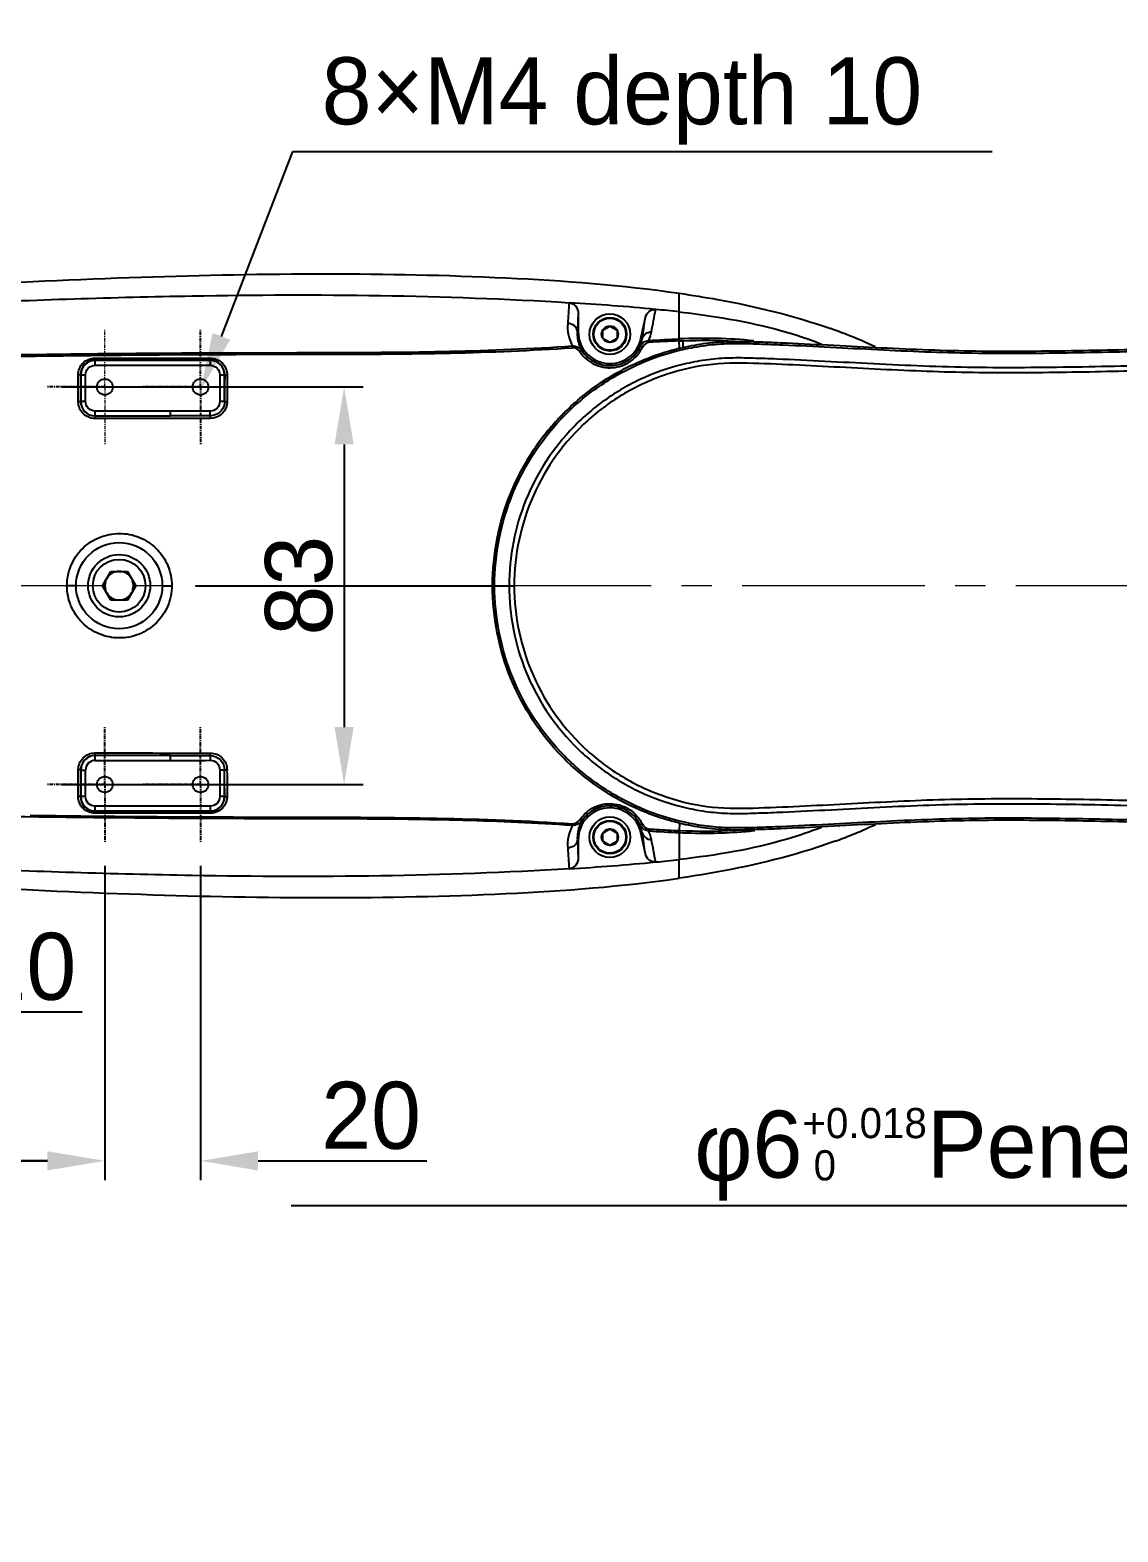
# Model space of a CAD drawing. Header units: millimetres. Extents: x 4086 to 8300, y 123 to 1549.
# Drawn here: x 6712 to 6825.7, y 1299.2 to 1456 of the extents above; entities that cross this region are included whole.
import ezdxf
from ezdxf import colors
from ezdxf.entities.mleader import LeaderData, LeaderLine
from ezdxf.math import Vec2, Vec3

# ---------------------------------------------------------------- set-up
doc = ezdxf.new("R2010")
doc.units = ezdxf.units.MM
doc.linetypes.add('CENTER', pattern=[0.6, 0.375, -0.075, 0.075, -0.075])
doc.linetypes.add('CENTER2', pattern=[28.575, 19.05, -3.175, 3.175, -3.175])
for name, color, linetype in [('00_COMPONENTS', 7, 'Continuous'), ('03_ALL_AXES', 7, 'Continuous'), ('51__DRAFT_DIMS', 7, 'Continuous'), ('多重引线', 7, 'Continuous')]:
    doc.layers.add(name, color=color, linetype=linetype)
doc.layers.add('中心线层', color=7, linetype='CENTER2', lineweight=0)
doc.styles.add('思源黑', font='SourceHanSansCN-Normal.ttf')
doc.dimstyles.new('尺寸标注_细节_1_2比例', dxfattribs={"dimtxt": 7, "dimasz": 6, "dimexe": 2, "dimexo": 1.5, "dimgap": 1, "dimtad": 1, "dimlfac": 2, "dimdsep": 46, "dimtxsty": '思源黑', "dimcen": 0.09, "dimadec": 0, "dimazin": 0, "dimtp": 0.01, "dimtm": 0.01, "dimtfac": 1, "dimtofl": 0, "dimtmove": 0, "dimatfit": 3, "dimfxl": 1, "dimtolj": 1, "dimarcsym": 0})

# ---------------------------------------------------------------- blocks, each defined once
blk = doc.blocks.new('*D1605')
at = {"layer": '51__DRAFT_DIMS', "color": 0, "linetype": 'Continuous', "lineweight": -2}
for p, q in [((6924.35, 1424.77), (6924.35, 1481.05)), ((6927.35, 1424.77), (6927.35, 1481.05)), ((6918.35, 1479.05), (6768.34, 1479.05)), ((6933.35, 1479.05), (6939.35, 1479.05))]:
    blk.add_line(p, q, dxfattribs=at)
at = {"layer": '51__DRAFT_DIMS', "color": 0}
for points in [[(6918.35, 1478.05), (6918.35, 1480.05), (6924.35, 1479.05)], [(6933.35, 1480.05), (6933.35, 1478.05), (6927.35, 1479.05)]]:
    blk.add_solid(points, dxfattribs=at)
at = {"layer": 'Defpoints', "color": 0}
for p in [(6927.35, 1479.05), (6924.35, 1423.27), (6927.35, 1423.27)]:
    blk.add_point(p, dxfattribs=at)
at = {"layer": '51__DRAFT_DIMS', "color": 0, "insert": (6911.35, 1494.24), "char_height": 7, "attachment_point": 3, "style": '思源黑'}
blk.add_mtext('\\A1;\\A1;6{\\C256;{\\H0.7x;\\S+0.018^  0;}}Penetration (locating hole)', dxfattribs=at)
blk = doc.blocks.new('*D1616')
at = {"layer": 'Defpoints', "color": 0}
for p in [(6713.85, 1418.77), (6713.85, 1377.27), (6744.84, 1377.27)]:
    blk.add_point(p, dxfattribs=at)
at = {"layer": '中心线层', "color": 0, "linetype": 'Continuous', "lineweight": -2}
for p, q in [((6715.35, 1418.77), (6746.84, 1418.77)), ((6744.84, 1412.77), (6744.84, 1383.27)), ((6715.35, 1377.27), (6746.84, 1377.27))]:
    blk.add_line(p, q, dxfattribs=at)
at = {"layer": '中心线层', "color": 0}
for points in [[(6745.84, 1412.77), (6743.84, 1412.77), (6744.84, 1418.77)], [(6743.84, 1383.27), (6745.84, 1383.27), (6744.84, 1377.27)]]:
    blk.add_solid(points, dxfattribs=at)
at = {"layer": '中心线层', "color": 0, "insert": (6736.58, 1398.02), "char_height": 7, "attachment_point": 2, "rotation": 90, "style": '思源黑'}
blk.add_mtext('\\A1;83', dxfattribs=at)
blk = doc.blocks.new('*D1618')
at = {"layer": '51__DRAFT_DIMS', "color": 0, "linetype": 'Continuous', "lineweight": -2}
for p, q in [((6683.85, 1369.53), (6683.85, 1351.53)), ((6693.85, 1369.53), (6693.85, 1351.53)), ((6677.85, 1353.53), (6671.85, 1353.53)), ((6699.85, 1353.53), (6717.48, 1353.53))]:
    blk.add_line(p, q, dxfattribs=at)
at = {"layer": '51__DRAFT_DIMS', "color": 0}
for points in [[(6677.85, 1352.53), (6677.85, 1354.53), (6683.85, 1353.53)], [(6699.85, 1354.53), (6699.85, 1352.53), (6693.85, 1353.53)]]:
    blk.add_solid(points, dxfattribs=at)
at = {"layer": 'Defpoints', "color": 0}
for p in [(6683.85, 1371.03), (6693.85, 1371.03), (6693.85, 1353.53)]:
    blk.add_point(p, dxfattribs=at)
at = {"layer": '51__DRAFT_DIMS', "color": 0, "insert": (6711.66, 1361.79), "char_height": 7, "attachment_point": 2, "style": '思源黑'}
blk.add_mtext('\\A1;20', dxfattribs=at)
blk = doc.blocks.new('*D1619')
at = {"layer": '51__DRAFT_DIMS', "color": 0, "linetype": 'Continuous', "lineweight": -2}
for p, q in [((6719.85, 1368.77), (6719.85, 1335.98)), ((6648.35, 1368.58), (6648.35, 1335.98)), ((6654.35, 1337.98), (6713.85, 1337.98))]:
    blk.add_line(p, q, dxfattribs=at)
at = {"layer": '51__DRAFT_DIMS', "color": 0}
for points in [[(6654.35, 1338.98), (6654.35, 1336.98), (6648.35, 1337.98)], [(6713.85, 1336.98), (6713.85, 1338.98), (6719.85, 1337.98)]]:
    blk.add_solid(points, dxfattribs=at)
at = {"layer": 'Defpoints', "color": 0}
for p in [(6719.85, 1370.27), (6648.35, 1370.08), (6719.85, 1337.98)]:
    blk.add_point(p, dxfattribs=at)
at = {"layer": '51__DRAFT_DIMS', "color": 0, "insert": (6684.2, 1346.24), "char_height": 7, "attachment_point": 2, "style": '思源黑'}
blk.add_mtext('\\A1;143', dxfattribs=at)
blk = doc.blocks.new('*D1620')
at = {"layer": '51__DRAFT_DIMS', "color": 0, "linetype": 'Continuous', "lineweight": -2}
for p, q in [((6719.85, 1368.77), (6719.85, 1335.98)), ((6729.85, 1368.77), (6729.85, 1335.98)), ((6713.85, 1337.98), (6707.85, 1337.98)), ((6735.85, 1337.98), (6753.48, 1337.98))]:
    blk.add_line(p, q, dxfattribs=at)
at = {"layer": '51__DRAFT_DIMS', "color": 0}
for points in [[(6713.85, 1336.98), (6713.85, 1338.98), (6719.85, 1337.98)], [(6735.85, 1338.98), (6735.85, 1336.98), (6729.85, 1337.98)]]:
    blk.add_solid(points, dxfattribs=at)
at = {"layer": 'Defpoints', "color": 0}
for p in [(6719.85, 1370.27), (6729.85, 1370.27), (6729.85, 1337.98)]:
    blk.add_point(p, dxfattribs=at)
at = {"layer": '51__DRAFT_DIMS', "color": 0, "insert": (6747.66, 1346.24), "char_height": 7, "attachment_point": 2, "style": '思源黑'}
blk.add_mtext('\\A1;20', dxfattribs=at)

msp = doc.modelspace()

# ---------------------------------------------------------------- linework, layer by layer
at = {"layer": '00_COMPONENTS', "color": 7, "linetype": 'Continuous'}
for p, q in [((6779.8464, 1426.5998), (6779.8464, 1428.5458)), ((6769.2872, 1426.4259), (6769.2872, 1424.5185)), ((6771.8515, 1424.6985), (6772.5963, 1425.1285)), ((6772.5963, 1425.1285), (6773.3411, 1424.6985)), ((6775.8361, 1423.8299), (6776.3004, 1426.0132)), ((6779.8463, 1423.7835), (6779.8463, 1426.5998)), ((6769.2872, 1424.5185), (6769.1972, 1424.5185)), ((6771.8515, 1423.8385), (6771.8515, 1424.6985)), ((6772.5963, 1423.4085), (6771.8515, 1423.8385)), ((6773.3411, 1423.8385), (6772.5963, 1423.4085)), ((6773.3411, 1424.6985), (6773.3411, 1423.8385)), ((6775.9794, 1423.7994), (6775.8361, 1423.8299)), ((6779.8502, 1422.8059), (6779.8462, 1423.5823)), ((6713.9906, 1422.0132), (6714.5812, 1422.0203)), ((6716.411, 1422.0407), (6717.5052, 1422.0524)), ((6717.5052, 1422.0524), (6717.5468, 1422.0528)), ((6785.6648, 1423.5265), (6785.7288, 1423.5239)), ((6718.8331, 1421.5313), (6718.8048, 1421.5596)), ((6718.8331, 1421.0315), (6718.8331, 1421.5313)), ((6730.8596, 1421.5313), (6718.8331, 1421.5313)), ((6718.8331, 1421.0315), (6730.8596, 1421.0315)), ((6730.8596, 1421.5313), (6730.8762, 1421.5479)), ((6730.8596, 1421.5313), (6730.8596, 1421.0315)), ((6717.3336, 1420.0318), (6717.3103, 1420.0551)), ((6717.3336, 1420.0318), (6717.3336, 1417.2553)), ((6717.3336, 1420.0318), (6717.8334, 1420.0318)), ((6717.8334, 1417.2553), (6717.8334, 1420.0318)), ((6731.8592, 1420.0318), (6732.3591, 1420.0318)), ((6731.8593, 1420.0317), (6731.8593, 1417.254)), ((6732.3591, 1420.0318), (6732.3677, 1420.0404)), ((6732.3591, 1417.264), (6732.3591, 1420.0318)), ((6717.3336, 1417.2553), (6717.3198, 1417.2415)), ((6717.8334, 1417.2553), (6717.3336, 1417.2553)), ((6718.8331, 1415.7558), (6718.8259, 1415.7486)), ((6718.8331, 1415.7558), (6718.8331, 1416.2556)), ((6726.6769, 1416.2556), (6718.8331, 1416.2556)), ((6718.8331, 1415.7558), (6726.6769, 1415.7558)), ((6726.6769, 1416.2556), (6726.6769, 1415.7558)), ((6730.8575, 1415.754), (6730.8603, 1416.2433)), ((6732.359, 1417.2653), (6732.3329, 1416.9798)), ((6719.6142, 1398.0185), (6720.4803, 1399.5185)), ((6720.4803, 1399.5185), (6722.2123, 1399.5185)), ((6722.2123, 1399.5185), (6723.0783, 1398.0185)), ((6716.8642, 1398.0185), (6715.8983, 1398.0185)), ((6720.4803, 1396.5185), (6719.6142, 1398.0185)), ((6723.0783, 1398.0185), (6722.2123, 1396.5185)), ((6725.8194, 1398.0185), (6726.8481, 1398.0185)), ((6729.349, 1398.0185), (6760.3246, 1398.0185)), ((6760.3397, 1398.0185), (6762.6065, 1398.0185)), ((6722.2123, 1396.5185), (6720.4803, 1396.5185)), ((6718.8331, 1380.2813), (6718.8259, 1380.2885)), ((6718.8331, 1379.7815), (6718.8331, 1380.2813)), ((6726.6769, 1380.2813), (6718.8331, 1380.2813)), ((6718.8331, 1379.7815), (6726.6769, 1379.7815)), ((6726.6769, 1380.2813), (6726.6769, 1379.7815)), ((6730.8575, 1380.2831), (6730.8603, 1379.7938)), ((6717.3336, 1378.7818), (6717.3198, 1378.7956)), ((6717.3336, 1378.7818), (6717.3336, 1376.0053)), ((6717.3336, 1378.7818), (6717.8334, 1378.7818)), ((6717.8334, 1376.0053), (6717.8334, 1378.7818)), ((6731.8593, 1378.7832), (6731.8593, 1376.0054)), ((6732.3591, 1376.0053), (6732.3591, 1378.7732)), ((6717.3336, 1376.0053), (6717.3103, 1375.982)), ((6717.8334, 1376.0053), (6717.3336, 1376.0053)), ((6718.8331, 1374.5058), (6718.8331, 1375.0056)), ((6730.8596, 1375.0056), (6718.8331, 1375.0056)), ((6730.8596, 1375.0056), (6730.8596, 1374.5058)), ((6732.3591, 1376.0053), (6731.8592, 1376.0053)), ((6732.3591, 1376.0053), (6732.3677, 1375.9967)), ((6718.8331, 1374.5058), (6718.8048, 1374.4775)), ((6718.8331, 1374.5058), (6730.8596, 1374.5058)), ((6730.8596, 1374.5058), (6730.8762, 1374.4892)), ((6771.8515, 1372.1985), (6772.5963, 1372.6285)), ((6771.8515, 1371.3385), (6771.8515, 1372.1985)), ((6772.5963, 1372.6285), (6773.3411, 1372.1985)), ((6773.3411, 1372.1985), (6773.3411, 1371.3385)), ((6775.9794, 1372.2377), (6775.8361, 1372.2072)), ((6776.3003, 1370.024), (6775.8361, 1372.2072)), ((6779.8463, 1372.2536), (6779.8463, 1369.4372)), ((6779.8503, 1373.2317), (6779.8464, 1372.462)), ((6785.732, 1372.5145), (6785.6649, 1372.51)), ((6769.1972, 1371.5185), (6769.2872, 1371.5185)), ((6769.2872, 1371.5185), (6769.2872, 1369.6112)), ((6772.5963, 1370.9085), (6771.8515, 1371.3385)), ((6773.3411, 1371.3385), (6772.5963, 1370.9085)), ((6779.8464, 1367.4913), (6779.8463, 1369.4372))]:
    msp.add_line(p, q, dxfattribs=at)
for centre, radius in [((6772.5963, 1424.2685), 2.125), ((6772.5963, 1424.2685), 1.75), ((6772.5963, 1424.2685), 1.675), ((6772.5963, 1424.2685), 0.86), ((6719.8463, 1418.7685), 0.825), ((6729.8463, 1418.7685), 0.825), ((6721.3463, 1398.0185), 4.5), ((6721.3463, 1398.0185), 3.25), ((6721.3463, 1398.0185), 2.75), ((6719.8463, 1377.2685), 0.825), ((6729.8463, 1377.2685), 0.825), ((6772.5963, 1371.7685), 2.125), ((6772.5963, 1371.7685), 1.75), ((6772.5963, 1371.7685), 1.675), ((6772.5963, 1371.7685), 0.86)]:
    msp.add_circle(centre, radius, dxfattribs=at)
for centre, radius, start, end in [((7635.2286, 1364.0335), 869.2101, 175.8085854, 175.9520865), ((6142.0133, 1546.5971), 646.5531, 349.1163895, 349.3274187), ((6760.9273, 1257.7608), 169.8957, 83.606458, 84.4421), ((6772.5467, 1425.0773), 4.3711, 175.875987, 207.600631), ((6067.39, 1527.656), 716.16, 351.6616547, 351.8406138), ((6772.5979, 1424.5182), 3.3104, 179.993921, 348.000388), ((6772.6199, 1424.2303), 3.3871, 338.560203, 352.689635), ((6772.4198, 1425.3901), 4.6002, 337.28163, 349.077259), ((6786.4923, 1266.3256), 157.3934, 92.420113, 93.576852), ((6662.2002, 1423.7818), 118.0449, 359.570734, 359.908738), ((6777.2155, 1372.8095), 55.2138, 68.600586, 70.483512), ((6778.8365, 1376.8918), 50.8214, 64.964168, 68.622777), ((6784.903, 1401.2807), 22.1103, 103.210385, 103.555494), ((6785.8767, 1397.9389), 25.5885, 91.1623, 94.430634), ((6785.8742, 1398.0735), 25.4538, 90.471198, 91.162705), ((6718.8328, 1420.032), 1.4993, 89.991879, 180.008121), ((6730.8598, 1420.032), 1.4993, 359.991876, 90.008124), ((7626.6086, 1415.8758), 894.2506, 179.7331689, 179.9110541), ((6718.8328, 1417.2551), 1.4993, 179.991876, 270.008124), ((6726.6485, 699.5014), 716.7542, 89.6633119, 89.997724), ((6727.9009, -639.4353), 2055.1914, 89.9175751, 90.0341222), ((6785.4127, 1398.3354), 24.9738, 134.721622, 137.852164), ((6722.9574, 1415.5029), 7.9065, 359.878008, 0.269038), ((6786.284, 1397.5163), 26.1695, 137.802668, 141.3733), ((6785.7703, 1398.0266), 25.4457, 145.096682, 146.356756), ((6781.7811, 1401.014), 20.4667, 143.544142, 145.565464), ((6783.5528, 1399.7022), 22.6713, 141.38022, 143.538137), ((6786.0503, 1397.8411), 25.7817, 146.358434, 153.250914), ((6782.9073, 1399.4296), 22.26, 153.260875, 155.209256), ((6786.2954, 1397.8487), 25.9988, 155.177181, 162.138403), ((6785.8669, 1398.0067), 25.5425, 163.498479, 170.559209), ((6785.6941, 1398.0586), 25.3621, 162.173094, 163.500016), ((6785.8573, 1398.0158), 25.5316, 171.929647, 179.367821), ((6785.7744, 1398.0256), 25.4481, 170.56684, 171.925217), ((6721.3463, 1398.0185), 1.5, 159.999704, 200.000296), ((6721.3463, 1398.0185), 1.5, 30, 150), ((6721.3463, 1398.0185), 1.5, 339.999704, 20.000296), ((6721.3463, 1398.0185), 1.5, 210, 330), ((6785.8336, 1398.0188), 25.508, 180.00063, 180.648964), ((6785.7644, 1398.0183), 25.4387, 179.371172, 179.999426), ((6718.8328, 1378.782), 1.4993, 89.991879, 180.008121), ((6718.8329, 1378.782), 0.9995, 89.990601, 180.009399), ((6727.8992, 3439.5669), 2059.286, 269.9659922, 270.0823077), ((6726.6485, 2096.5349), 716.7534, 270.002276, 270.3366887), ((6718.8328, 1376.0051), 1.4993, 179.991876, 270.008124), ((6730.8598, 1376.0051), 1.4993, 269.991879, 0.008121), ((6772.5979, 1371.5189), 3.3104, 11.999327, 180.006466), ((6772.5466, 1370.9598), 4.3711, 152.398203, 184.123546), ((6772.6255, 1371.8082), 3.3813, 7.296742, 21.450606), ((6064.2568, 1267.9287), 719.3257, 8.159658, 8.3378237), ((6785.8743, 1397.8865), 25.3768, 269.244122, 269.527006), ((6783.1757, 1413.6152), 41.3986, 274.321973, 276.330512), ((6777.5201, 1422.4383), 54.3678, 289.994415, 291.914365), ((6779.0099, 1418.7587), 50.398, 291.904226, 294.882927), ((6779.8921, 1416.8142), 48.2628, 294.904122, 295.072421), ((7635.2357, 1432.0041), 869.2172, 184.0479144, 184.1914155), ((6211.79, 1262.723), 575.5234, 10.6595593, 10.8966332), ((6761.036, 1537.2616), 168.8753, 275.555015, 276.395182)]:
    msp.add_arc(centre, radius, start, end, dxfattribs=at)
for points, knots in [([(6633.0058, 1415.3417), (6637.0251, 1418.0069), (6644.2629, 1420.9657), (6654.7037, 1423.5753), (6667.0418, 1425.8333), (6683.3977, 1427.8102), (6703.4347, 1429.3802), (6723.3739, 1430.3114), (6742.7931, 1430.7035), (6761.5474, 1430.3308), (6773.8501, 1429.4188), (6779.8463, 1428.5458)], [0, 0, 0, 0, 0.09718131, 0.15478283, 0.21710147, 0.349696, 0.48660542, 0.62201761, 0.75188525, 0.8778976, 1, 1, 1, 1]), ([(6677.4234, 1425.7989), (6681.9335, 1426.1892), (6690.871, 1426.8066), (6708.0498, 1427.7191), (6733.8389, 1428.5592), (6755.2403, 1428.3848), (6768.3432, 1427.563)], [0, 0, 0, 0, 0.14925172, 0.29533332, 0.56715327, 1, 1, 1, 1]), ([(6779.8463, 1428.5458), (6781.1788, 1428.3516), (6786.5244, 1427.4833), (6791.8242, 1426.2117), (6795.6612, 1424.851)], [0, 0, 0, 0, 0.24854773, 1, 1, 1, 1]), ([(6768.3433, 1427.5633), (6768.6001, 1427.5475), (6769.122, 1427.2497), (6769.2872, 1426.6978), (6769.2872, 1426.4259)], [0, 0, 0, 0, 0.4861652, 1, 1, 1, 1]), ([(6776.3004, 1426.0132), (6776.3523, 1426.2576), (6776.6214, 1426.7215), (6777.1433, 1426.881), (6777.382, 1426.8578)], [0, 0, 0, 0, 0.51031878, 1, 1, 1, 1]), ([(6760.3397, 1398.0185), (6760.3397, 1401.3041), (6761.6384, 1407.9434), (6766.2994, 1414.9825), (6771.3878, 1419.2211), (6775.7548, 1421.6262), (6779.7209, 1422.8625), (6782.9821, 1423.4135), (6785.4618, 1423.5547), (6787.9406, 1423.4869), (6791.2437, 1423.3591), (6795.371, 1423.1522), (6800.3228, 1422.8914), (6805.2761, 1422.6565), (6810.2331, 1422.5119), (6816.8451, 1422.4869), (6825.109, 1422.6229), (6835.0226, 1422.9035), (6848.2372, 1423.3841), (6864.7521, 1424.0693), (6884.5635, 1425.0426), (6897.7613, 1425.8686), (6904.3584, 1426.3072)], [0, 0, 0, 0, 0.06217173, 0.12435813, 0.15559881, 0.18683502, 0.21806851, 0.23370254, 0.24933588, 0.26497389, 0.28061275, 0.31189047, 0.34316829, 0.374446, 0.40572344, 0.43700105, 0.49955607, 0.56211152, 0.62466711, 0.74977819, 0.87488908, 1, 1, 1, 1]), ([(6760.5536, 1398.0185), (6760.5536, 1401.2971), (6761.8583, 1407.9232), (6766.5373, 1414.9327), (6771.6396, 1419.1335), (6776.0143, 1421.5041), (6779.9824, 1422.7058), (6783.2419, 1423.2274), (6785.7178, 1423.3389), (6788.1911, 1423.2635), (6791.4875, 1423.134), (6795.6063, 1422.9253), (6800.5481, 1422.6657), (6805.4914, 1422.4337), (6810.4386, 1422.2951), (6817.0371, 1422.2759), (6825.2842, 1422.4137), (6835.1776, 1422.6952), (6848.3653, 1423.176), (6864.8466, 1423.8618), (6884.6179, 1424.8322), (6897.7889, 1425.656), (6904.3726, 1426.0937)], [0, 0, 0, 0, 0.06216734, 0.12434949, 0.15558976, 0.18682542, 0.21805914, 0.23369309, 0.24932688, 0.26496531, 0.28060436, 0.31188246, 0.34316063, 0.3744387, 0.4057165, 0.43699448, 0.49955026, 0.56210644, 0.62466276, 0.74977528, 0.87488763, 1, 1, 1, 1]), ([(6769.1972, 1424.5186), (6769.1938, 1424.7473), (6768.9408, 1425.232), (6768.4382, 1425.3912), (6768.1869, 1425.3916)], [0, 0, 0, 0, 0.47643924, 1, 1, 1, 1]), ([(6779.8464, 1426.5998), (6781.1203, 1426.4566), (6786.1569, 1425.7956), (6791.1657, 1424.6369), (6794.7041, 1423.2456)], [0, 0, 0, 0, 0.25215321, 1, 1, 1, 1]), ([(6904.3726, 1424.5732), (6898.9635, 1424.2134), (6887.205, 1423.471), (6868.4772, 1422.5023), (6851.5675, 1421.7865), (6837.4132, 1421.2499), (6826.6504, 1420.9278), (6817.7066, 1420.763), (6810.6083, 1420.7728), (6805.357, 1420.9186), (6800.1782, 1421.1655), (6795.0766, 1421.4347), (6790.8735, 1421.6424), (6787.5731, 1421.7686), (6785.1797, 1421.8197), (6782.8485, 1421.65), (6779.8327, 1421.0969), (6776.181, 1419.9101), (6772.1832, 1417.6445), (6767.5313, 1413.7101), (6763.2654, 1407.1963), (6762.0708, 1401.0648), (6762.0708, 1398.0185)], [0, 0, 0, 0, 0.10435288, 0.22679573, 0.36097958, 0.43014854, 0.49945755, 0.56825003, 0.60233446, 0.63608811, 0.6693639, 0.7021361, 0.73443016, 0.75036673, 0.76572066, 0.78048948, 0.79526436, 0.82467044, 0.85392449, 0.88314547, 0.94136067, 1, 1, 1, 1]), ([(6904.4081, 1424.0387), (6897.9573, 1423.6095), (6885.0519, 1422.8046), (6865.6802, 1421.8426), (6849.5314, 1421.1692), (6836.6102, 1420.6887), (6826.9166, 1420.4026), (6817.221, 1420.2141), (6809.1377, 1420.2407), (6802.6776, 1420.5049), (6797.8355, 1420.7518), (6792.9919, 1421.0047), (6788.1548, 1421.2306), (6783.2898, 1421.3168), (6778.5214, 1420.2417), (6774.0733, 1418.2497), (6768.8405, 1414.4253), (6763.9725, 1407.7266), (6762.6065, 1401.2285), (6762.6065, 1398.0185)], [0, 0, 0, 0, 0.12512641, 0.25025282, 0.37537956, 0.43794299, 0.50050627, 0.56306925, 0.62562915, 0.6569106, 0.6881923, 0.71947402, 0.7507555, 0.78200968, 0.81324519, 0.84447969, 0.87572385, 0.93787334, 1, 1, 1, 1]), ([(6769.1972, 1424.5186), (6769.1869, 1424.3496), (6769.1933, 1423.6566), (6769.423, 1422.968), (6769.6957, 1422.5221)], [0, 0, 0, 0, 0.24461958, 1, 1, 1, 1]), ([(6775.7726, 1422.9924), (6775.8548, 1423.1631), (6776.1022, 1423.4688), (6776.4775, 1423.6049), (6776.6631, 1423.6135)], [0, 0, 0, 0, 0.5048829, 1, 1, 1, 1]), ([(6775.9795, 1423.7996), (6776.024, 1423.9983), (6776.2788, 1424.3851), (6776.7173, 1424.5188), (6776.9366, 1424.5185)], [0, 0, 0, 0, 0.48144189, 1, 1, 1, 1]), ([(6776.6631, 1423.6135), (6776.6633, 1423.6021), (6776.6659, 1423.535), (6776.6697, 1423.4679), (6776.673, 1423.4124)], [0, 0, 0, 0, 0.17095796, 1, 1, 1, 1]), ([(6779.8463, 1423.7835), (6779.8456, 1423.7731), (6779.844, 1423.7048), (6779.8452, 1423.6366), (6779.8461, 1423.5788)], [0, 0, 0, 0, 0.15289721, 1, 1, 1, 1]), ([(6717.5052, 1422.0524), (6717.5049, 1422.0993), (6717.5051, 1422.1572), (6717.5071, 1422.2151), (6717.5077, 1422.226)], [0, 0, 0, 0, 0.81027932, 1, 1, 1, 1]), ([(6717.5077, 1422.226), (6721.7719, 1422.2701), (6730.3014, 1422.3393), (6743.0961, 1422.3438), (6755.8916, 1422.4088), (6764.418, 1422.7632), (6768.673, 1423.0521)], [0, 0, 0, 0, 0.24997357, 0.49998785, 0.75000513, 1, 1, 1, 1]), ([(6717.5468, 1422.0528), (6721.8081, 1422.1021), (6730.3318, 1422.1808), (6743.1186, 1422.1727), (6755.9071, 1422.2279), (6764.4301, 1422.5721), (6768.683, 1422.8661)], [0, 0, 0, 0, 0.24994949, 0.499941, 0.74996569, 1, 1, 1, 1]), ([(6768.673, 1423.0521), (6768.7746, 1423.0618), (6769.1752, 1423.0329), (6769.5294, 1422.7634), (6769.6957, 1422.5221)], [0, 0, 0, 0, 0.25831625, 1, 1, 1, 1]), ([(6768.673, 1423.0521), (6768.6733, 1423.041), (6768.676, 1422.979), (6768.6797, 1422.917), (6768.683, 1422.8661)], [0, 0, 0, 0, 0.1790265, 1, 1, 1, 1]), ([(6769.4832, 1422.412), (6769.8495, 1421.8765), (6770.8866, 1420.9801), (6772.8928, 1420.6049), (6774.8235, 1421.2789), (6775.7095, 1422.3277), (6775.9922, 1422.9136)], [0, 0, 0, 0, 0.24924926, 0.49953051, 0.75006694, 1, 1, 1, 1]), ([(6769.6957, 1422.5221), (6769.6777, 1422.539), (6769.5883, 1422.4652), (6769.5292, 1422.443), (6769.4832, 1422.412)], [0, 0, 0, 0, 0.30753909, 1, 1, 1, 1]), ([(6769.6957, 1422.5221), (6770.037, 1422.0226), (6771.0048, 1421.1867), (6772.8767, 1420.8369), (6774.6797, 1421.4656), (6775.5081, 1422.4448), (6775.7726, 1422.9924)], [0, 0, 0, 0, 0.24899217, 0.4991461, 0.74974966, 1, 1, 1, 1]), ([(6775.7726, 1422.9924), (6775.7875, 1423.0097), (6775.8814, 1422.948), (6775.9423, 1422.937), (6775.9922, 1422.9136)], [0, 0, 0, 0, 0.29359151, 1, 1, 1, 1]), ([(6717.0702, 1420.0217), (6717.069, 1420.4672), (6717.4376, 1421.3984), (6718.3679, 1421.7728), (6718.8145, 1421.7725)], [0, 0, 0, 0, 0.49942442, 1, 1, 1, 1]), ([(6718.8048, 1421.5596), (6718.4218, 1421.5601), (6717.6227, 1421.2383), (6717.3086, 1420.4379), (6717.3103, 1420.0551)], [0, 0, 0, 0, 0.50017016, 1, 1, 1, 1]), ([(6717.8334, 1420.0318), (6717.8391, 1420.2867), (6718.0442, 1420.8206), (6718.5781, 1421.0259), (6718.8331, 1421.0315)], [0, 0, 0, 0, 0.49998391, 1, 1, 1, 1]), ([(6718.8048, 1421.5596), (6718.8221, 1421.571), (6718.7972, 1421.6621), (6718.8142, 1421.7221), (6718.8146, 1421.7725)], [0, 0, 0, 0, 0.29195427, 1, 1, 1, 1]), ([(6730.8596, 1421.0315), (6731.1145, 1421.0255), (6731.6484, 1420.8207), (6731.8536, 1420.2867), (6731.8593, 1420.0317)], [0, 0, 0, 0, 0.49998159, 1, 1, 1, 1]), ([(6730.8762, 1421.5479), (6730.8924, 1421.5604), (6730.8675, 1421.6496), (6730.8843, 1421.7115), (6730.8846, 1421.7627)], [0, 0, 0, 0, 0.28646158, 1, 1, 1, 1]), ([(6732.3677, 1420.0404), (6732.3693, 1420.4222), (6732.0576, 1421.2218), (6731.2599, 1421.5475), (6730.8762, 1421.5479)], [0, 0, 0, 0, 0.49868107, 1, 1, 1, 1]), ([(6730.8876, 1421.7628), (6731.3349, 1421.7616), (6732.2631, 1421.3817), (6732.6272, 1420.4512), (6732.6257, 1420.0068)], [0, 0, 0, 0, 0.50165197, 1, 1, 1, 1]), ([(6717.3103, 1420.0551), (6717.3057, 1420.0302), (6717.1887, 1420.0341), (6717.1263, 1420.0204), (6717.0702, 1420.0198)], [0, 0, 0, 0, 0.31120227, 1, 1, 1, 1]), ([(6732.3677, 1420.0404), (6732.3721, 1420.013), (6732.5004, 1420.0221), (6732.5661, 1420.0067), (6732.6256, 1420.0067)], [0, 0, 0, 0, 0.31802742, 1, 1, 1, 1]), ([(6718.8351, 1415.4731), (6718.3888, 1415.4855), (6717.4583, 1415.8338), (6717.084, 1416.7661), (6717.0794, 1417.2106)], [0, 0, 0, 0, 0.50104368, 1, 1, 1, 1]), ([(6717.3198, 1417.2415), (6717.3144, 1417.2178), (6717.198, 1417.2291), (6717.1363, 1417.2134), (6717.0795, 1417.2129)], [0, 0, 0, 0, 0.2996237, 1, 1, 1, 1]), ([(6717.3198, 1417.2415), (6717.3211, 1416.86), (6717.6452, 1416.065), (6718.4425, 1415.7482), (6718.8259, 1415.7486)], [0, 0, 0, 0, 0.4988154, 1, 1, 1, 1]), ([(6718.8331, 1416.2556), (6718.5781, 1416.2616), (6718.0443, 1416.4664), (6717.8391, 1417.0003), (6717.8334, 1417.2553)], [0, 0, 0, 0, 0.49998327, 1, 1, 1, 1]), ([(6718.8259, 1415.7486), (6718.8322, 1415.7442), (6718.8258, 1415.7094), (6718.8408, 1415.6265), (6718.8352, 1415.5378), (6718.8351, 1415.4743)], [0, 0, 0, 0, 0.08464719, 0.30593913, 1, 1, 1, 1]), ([(6732.3323, 1416.98), (6732.2707, 1416.6459), (6731.8991, 1416.0036), (6731.1975, 1415.7491), (6730.8575, 1415.754)], [0, 0, 0, 0, 0.49978671, 1, 1, 1, 1]), ([(6730.8575, 1415.754), (6730.8588, 1415.7452), (6730.8626, 1415.6738), (6730.8636, 1415.6024), (6730.8638, 1415.54)], [0, 0, 0, 0, 0.1253772, 1, 1, 1, 1]), ([(6731.8593, 1417.254), (6731.8549, 1416.9973), (6731.6552, 1416.4578), (6731.1168, 1416.2478), (6730.8603, 1416.2433)], [0, 0, 0, 0, 0.50028987, 1, 1, 1, 1]), ([(6732.5494, 1416.7421), (6732.442, 1416.3893), (6731.996, 1415.7272), (6731.2355, 1415.4889), (6730.8661, 1415.4839)], [0, 0, 0, 0, 0.49951576, 1, 1, 1, 1]), ([(6732.3591, 1417.264), (6732.3563, 1417.2501), (6732.2829, 1417.2589), (6732.1982, 1417.253), (6732.0359, 1417.2575), (6731.9221, 1417.2551), (6731.8592, 1417.2541)], [0, 0, 0, 0, 0.08513077, 0.30268588, 0.6232629, 1, 1, 1, 1]), ([(6732.3591, 1417.264), (6732.3595, 1417.2355), (6732.4951, 1417.2412), (6732.5576, 1417.2283), (6732.6165, 1417.2285)], [0, 0, 0, 0, 0.32604093, 1, 1, 1, 1]), ([(6715.8983, 1398.0185), (6715.8984, 1398.729), (6716.1858, 1400.1652), (6717.402, 1401.981), (6719.2248, 1403.1927), (6721.3705, 1403.6163), (6723.5167, 1403.1944), (6725.3424, 1401.9844), (6726.5588, 1400.1666), (6726.848, 1398.7295), (6726.8481, 1398.0185)], [0, 0, 0, 0, 0.12492238, 0.24986462, 0.37489326, 0.49984659, 0.62482387, 0.74990096, 0.87498917, 1, 1, 1, 1]), ([(6726.8481, 1398.0186), (6726.8462, 1397.3061), (6726.5599, 1395.8665), (6725.337, 1394.0496), (6723.5111, 1392.8391), (6721.3634, 1392.4205), (6719.2187, 1392.8477), (6717.3991, 1394.061), (6716.1835, 1395.8749), (6715.9, 1397.3094), (6715.8983, 1398.0185)], [0, 0, 0, 0, 0.12526453, 0.25044402, 0.37557445, 0.50056812, 0.6255238, 0.75046547, 0.87530894, 1, 1, 1, 1]), ([(6904.3584, 1369.7299), (6897.7609, 1370.1685), (6884.5622, 1370.9951), (6864.7495, 1371.9677), (6848.2333, 1372.6531), (6835.0178, 1373.1338), (6825.1035, 1373.4144), (6816.8391, 1373.5502), (6810.2267, 1373.5252), (6805.2693, 1373.3803), (6800.3158, 1373.1453), (6795.3636, 1372.8845), (6791.2361, 1372.6775), (6787.9327, 1372.5501), (6785.454, 1372.4822), (6782.9742, 1372.6245), (6779.713, 1373.1767), (6774.1832, 1374.9017), (6767.2065, 1379.6729), (6761.6432, 1388.0905), (6760.3397, 1394.7328), (6760.3397, 1398.0185)], [0, 0, 0, 0, 0.1251558, 0.25031185, 0.37546747, 0.43804745, 0.5006248, 0.56320252, 0.59449158, 0.62577844, 0.65706828, 0.68835703, 0.71964712, 0.73529045, 0.75093438, 0.76656754, 0.78221582, 0.81344494, 0.87563205, 0.93780548, 1, 1, 1, 1]), ([(6904.3726, 1369.9436), (6897.2522, 1370.417), (6883.4117, 1371.2697), (6863.1061, 1372.2571), (6846.7416, 1372.9256), (6833.9201, 1373.3817), (6824.3603, 1373.6427), (6816.3743, 1373.7661), (6809.9531, 1373.733), (6805.1066, 1373.5881), (6800.2411, 1373.3553), (6795.3548, 1373.0986), (6791.2692, 1372.8939), (6787.9931, 1372.7658), (6785.5359, 1372.6985), (6783.0789, 1372.8278), (6779.844, 1373.3665), (6775.9002, 1374.582), (6771.5537, 1376.9654), (6766.4827, 1381.1709), (6761.8448, 1388.1639), (6760.5538, 1394.7589), (6760.5538, 1398.0185)], [0, 0, 0, 0, 0.13531164, 0.26292547, 0.38546953, 0.44586365, 0.50619292, 0.56680254, 0.5972986, 0.62794173, 0.6587305, 0.68965973, 0.72072238, 0.73629292, 0.75183014, 0.76731999, 0.78285529, 0.81392707, 0.84506442, 0.87621657, 0.93819183, 1, 1, 1, 1]), ([(6762.0709, 1398.0185), (6762.0709, 1394.9723), (6763.2655, 1388.8409), (6767.5314, 1382.3271), (6772.1832, 1378.3927), (6776.181, 1376.1272), (6779.8327, 1374.9403), (6782.8485, 1374.3872), (6785.1796, 1374.2175), (6787.5731, 1374.2686), (6790.8735, 1374.3948), (6795.0766, 1374.6025), (6800.1782, 1374.8717), (6805.357, 1375.1187), (6810.6084, 1375.2644), (6817.7067, 1375.2742), (6826.6506, 1375.1094), (6837.4134, 1374.7873), (6851.5679, 1374.2506), (6868.4776, 1373.5349), (6887.2053, 1372.5662), (6898.9637, 1371.8238), (6904.3726, 1371.464)], [0, 0, 0, 0, 0.05863911, 0.11685404, 0.14607488, 0.1753288, 0.20473476, 0.21950959, 0.23427836, 0.24963228, 0.26556887, 0.29786302, 0.33063535, 0.36391132, 0.39766519, 0.43174988, 0.50054294, 0.56985259, 0.63902217, 0.77320684, 0.89564933, 1, 1, 1, 1]), ([(6762.6065, 1398.0185), (6762.6065, 1394.8082), (6763.9728, 1388.3094), (6768.8418, 1381.6105), (6774.0753, 1377.7862), (6778.5236, 1375.7946), (6783.2922, 1374.72), (6788.1572, 1374.8066), (6792.9942, 1375.0325), (6797.8377, 1375.2854), (6802.6797, 1375.5323), (6809.1396, 1375.7965), (6817.2228, 1375.823), (6826.9182, 1375.6344), (6836.6116, 1375.3484), (6849.5326, 1374.8678), (6865.681, 1374.1944), (6885.0524, 1373.2325), (6897.9575, 1372.4276), (6904.4081, 1371.9984)], [0, 0, 0, 0, 0.0621329, 0.12428989, 0.15553467, 0.18676958, 0.21800569, 0.2492598, 0.28054065, 0.31182173, 0.3431028, 0.37438362, 0.43694233, 0.49950405, 0.56206606, 0.6246282, 0.74975237, 0.87487617, 1, 1, 1, 1]), ([(6633.0067, 1380.6948), (6637.0262, 1378.0297), (6644.264, 1375.0711), (6654.7049, 1372.4616), (6667.043, 1370.2037), (6683.3988, 1368.2268), (6703.4355, 1366.6569), (6723.3745, 1365.7257), (6742.7935, 1365.3336), (6761.5476, 1365.7063), (6773.8502, 1366.6183), (6779.8463, 1367.4913)], [0, 0, 0, 0, 0.09718275, 0.15478487, 0.21710383, 0.34969839, 0.48660744, 0.62201904, 0.75188612, 0.87789802, 1, 1, 1, 1]), ([(6717.0794, 1378.8241), (6717.0808, 1379.2678), (6717.4581, 1380.194), (6718.3874, 1380.5633), (6718.8349, 1380.5629)], [0, 0, 0, 0, 0.49779351, 1, 1, 1, 1]), ([(6718.8259, 1380.2885), (6718.4419, 1380.289), (6717.6445, 1379.9714), (6717.3211, 1379.1765), (6717.3198, 1378.7956)], [0, 0, 0, 0, 0.50195013, 1, 1, 1, 1]), ([(6718.8259, 1380.2885), (6718.8323, 1380.2931), (6718.8258, 1380.3284), (6718.8407, 1380.4114), (6718.8352, 1380.4998), (6718.8351, 1380.5628)], [0, 0, 0, 0, 0.08669526, 0.31115949, 1, 1, 1, 1]), ([(6730.8575, 1380.2831), (6730.8592, 1380.2949), (6730.863, 1380.3844), (6730.8641, 1380.4736), (6730.8639, 1380.5511)], [0, 0, 0, 0, 0.13366408, 1, 1, 1, 1]), ([(6730.8575, 1380.2831), (6731.242, 1380.2837), (6732.0434, 1379.9595), (6732.3596, 1379.1574), (6732.3591, 1378.7732)], [0, 0, 0, 0, 0.50020242, 1, 1, 1, 1]), ([(6730.8603, 1379.7938), (6731.1161, 1379.8122), (6731.6517, 1379.5683), (6731.863, 1379.04), (6731.8593, 1378.7832)], [0, 0, 0, 0, 0.49965367, 1, 1, 1, 1]), ([(6730.8674, 1380.5531), (6731.0949, 1380.5465), (6731.5559, 1380.4663), (6732.1351, 1380.0728), (6732.5331, 1379.497), (6732.6126, 1379.0377), (6732.6213, 1378.8113)], [0, 0, 0, 0, 0.25046955, 0.50083021, 0.75075961, 1, 1, 1, 1]), ([(6717.3198, 1378.7956), (6717.3144, 1378.8193), (6717.1979, 1378.808), (6717.1362, 1378.8237), (6717.0794, 1378.8242)], [0, 0, 0, 0, 0.29986553, 1, 1, 1, 1]), ([(6731.8592, 1378.7831), (6731.9222, 1378.7829), (6732.0359, 1378.7817), (6732.1984, 1378.7844), (6732.2827, 1378.7777), (6732.3564, 1378.7871), (6732.3591, 1378.7732)], [0, 0, 0, 0, 0.37679305, 0.69741927, 0.91498941, 1, 1, 1, 1]), ([(6732.3591, 1378.7732), (6732.3709, 1378.7993), (6732.4839, 1378.7975), (6732.5579, 1378.8086), (6732.6165, 1378.8086)], [0, 0, 0, 0, 0.3290446, 1, 1, 1, 1]), ([(6732.6167, 1378.8118), (6732.5977, 1378.5804), (6732.6305, 1378.1154), (6732.6144, 1377.1897), (6732.6239, 1376.4955), (6732.6256, 1376.0333)], [0, 0, 0, 0, 0.25067302, 0.5009117, 1, 1, 1, 1]), ([(6717.3103, 1375.982), (6717.3056, 1376.0073), (6717.1883, 1376.0029), (6717.1259, 1376.0167), (6717.0702, 1376.0173)], [0, 0, 0, 0, 0.31590363, 1, 1, 1, 1]), ([(6718.8145, 1374.2645), (6718.3669, 1374.2714), (6717.4344, 1374.6374), (6717.0725, 1375.5723), (6717.0702, 1376.0173)], [0, 0, 0, 0, 0.50150901, 1, 1, 1, 1]), ([(6717.3103, 1375.982), (6717.3086, 1375.6006), (6717.6212, 1374.8004), (6718.4204, 1374.477), (6718.8048, 1374.4775)], [0, 0, 0, 0, 0.49808286, 1, 1, 1, 1]), ([(6718.8331, 1375.0056), (6718.5781, 1375.0116), (6718.0443, 1375.2164), (6717.8391, 1375.7503), (6717.8334, 1376.0053)], [0, 0, 0, 0, 0.49998327, 1, 1, 1, 1]), ([(6731.8593, 1376.0054), (6731.8535, 1375.7504), (6731.6485, 1375.2165), (6731.1145, 1375.0112), (6730.8596, 1375.0056)], [0, 0, 0, 0, 0.49998559, 1, 1, 1, 1]), ([(6730.8762, 1374.4892), (6731.2587, 1374.4896), (6732.0562, 1374.8139), (6732.3693, 1375.6137), (6732.3677, 1375.9967)], [0, 0, 0, 0, 0.49975223, 1, 1, 1, 1]), ([(6732.6256, 1376.0333), (6732.628, 1375.5875), (6732.2633, 1374.6559), (6731.3356, 1374.2761), (6730.8895, 1374.2744)], [0, 0, 0, 0, 0.49984664, 1, 1, 1, 1]), ([(6732.3677, 1375.9967), (6732.3728, 1376.0233), (6732.499, 1376.0152), (6732.5655, 1376.0304), (6732.6256, 1376.0304)], [0, 0, 0, 0, 0.31108369, 1, 1, 1, 1]), ([(6769.4832, 1373.6251), (6769.6771, 1373.8887), (6770.1085, 1374.3906), (6771.2141, 1375.1136), (6772.8942, 1375.4335), (6774.8278, 1374.7593), (6775.7007, 1373.7049), (6775.9922, 1373.1235)], [0, 0, 0, 0, 0.12543279, 0.25100282, 0.50073228, 0.7506589, 1, 1, 1, 1]), ([(6775.7726, 1373.0447), (6775.5108, 1373.5933), (6774.6791, 1374.5704), (6772.8789, 1375.2), (6771.0048, 1374.8518), (6770.0396, 1374.0135), (6769.6957, 1373.515)], [0, 0, 0, 0, 0.25013592, 0.50064172, 0.75075783, 1, 1, 1, 1]), ([(6768.673, 1372.985), (6764.8718, 1373.243), (6757.2564, 1373.5848), (6745.8256, 1373.6913), (6734.3952, 1373.6902), (6719.1576, 1373.7702), (6700.1189, 1374.0232), (6684.8897, 1374.225), (6677.2771, 1374.302)], [0, 0, 0, 0, 0.12503711, 0.25008289, 0.37513037, 0.50016446, 0.75015343, 1, 1, 1, 1]), ([(6712.0381, 1374.0468), (6716.7575, 1373.99), (6726.1975, 1373.8889), (6740.3601, 1373.8581), (6754.5265, 1373.8352), (6763.97, 1373.4835), (6768.683, 1373.1711)], [0, 0, 0, 0, 0.2499073, 0.4998666, 0.74989979, 1, 1, 1, 1]), ([(6718.8048, 1374.4775), (6718.8221, 1374.4663), (6718.7971, 1374.375), (6718.8142, 1374.315), (6718.8146, 1374.2646)], [0, 0, 0, 0, 0.29080642, 1, 1, 1, 1]), ([(6730.8762, 1374.4892), (6730.8926, 1374.4766), (6730.8676, 1374.3874), (6730.8843, 1374.3254), (6730.8846, 1374.2744)], [0, 0, 0, 0, 0.28901567, 1, 1, 1, 1]), ([(6769.6957, 1373.515), (6769.5294, 1373.2737), (6769.1753, 1373.0042), (6768.7746, 1372.9753), (6768.673, 1372.985)], [0, 0, 0, 0, 0.74168735, 1, 1, 1, 1]), ([(6769.6957, 1373.515), (6769.6012, 1373.3605), (6769.2839, 1372.7438), (6769.1662, 1372.0287), (6769.1972, 1371.5185)], [0, 0, 0, 0, 0.26156927, 1, 1, 1, 1]), ([(6769.4832, 1373.6251), (6769.5293, 1373.594), (6769.5883, 1373.5719), (6769.6777, 1373.4981), (6769.6957, 1373.515)], [0, 0, 0, 0, 0.69288103, 1, 1, 1, 1]), ([(6768.683, 1373.171), (6768.6817, 1373.1514), (6768.678, 1373.0894), (6768.6744, 1373.0274), (6768.673, 1372.985)], [0, 0, 0, 0, 0.31581445, 1, 1, 1, 1]), ([(6775.9922, 1373.1235), (6775.9421, 1373.1), (6775.8812, 1373.089), (6775.7874, 1373.0275), (6775.7726, 1373.0447)], [0, 0, 0, 0, 0.70939218, 1, 1, 1, 1]), ([(6776.6631, 1372.4236), (6776.476, 1372.4327), (6776.1006, 1372.5693), (6775.854, 1372.8753), (6775.7726, 1373.0447)], [0, 0, 0, 0, 0.49909528, 1, 1, 1, 1]), ([(6775.9794, 1372.2377), (6776.0241, 1372.0382), (6776.2796, 1371.6514), (6776.7181, 1371.5183), (6776.9367, 1371.5186)], [0, 0, 0, 0, 0.48325442, 1, 1, 1, 1]), ([(6776.6489, 1372.6311), (6776.922, 1372.614), (6777.9874, 1372.549), (6779.0533, 1372.4901), (6779.8464, 1372.4564)], [0, 0, 0, 0, 0.25630365, 1, 1, 1, 1]), ([(6776.6729, 1372.6246), (6776.6717, 1372.604), (6776.668, 1372.537), (6776.6641, 1372.47), (6776.6631, 1372.4236)], [0, 0, 0, 0, 0.30776158, 1, 1, 1, 1]), ([(6779.8464, 1372.4618), (6779.8461, 1372.4395), (6779.8454, 1372.3701), (6779.8431, 1372.3006), (6779.8463, 1372.2536)], [0, 0, 0, 0, 0.32082649, 1, 1, 1, 1]), ([(6794.6837, 1372.784), (6793.5125, 1372.3242), (6788.6906, 1370.7039), (6783.6436, 1369.8644), (6779.8463, 1369.4372)], [0, 0, 0, 0, 0.24770357, 1, 1, 1, 1]), ([(6768.3432, 1368.4741), (6755.2396, 1367.6522), (6733.837, 1367.4778), (6708.0465, 1368.3181), (6690.8668, 1369.2308), (6681.9289, 1369.8482), (6677.4186, 1370.2386)], [0, 0, 0, 0, 0.43284663, 0.70466756, 0.85074933, 1, 1, 1, 1]), ([(6769.1972, 1371.5185), (6769.1939, 1371.2925), (6768.9444, 1370.8076), (6768.4409, 1370.6459), (6768.1868, 1370.6454)], [0, 0, 0, 0, 0.47090539, 1, 1, 1, 1]), ([(6796.1099, 1371.3475), (6794.7863, 1370.8656), (6789.4719, 1369.1573), (6783.9718, 1368.0925), (6779.8463, 1367.4913)], [0, 0, 0, 0, 0.25254707, 1, 1, 1, 1]), ([(6769.2872, 1369.6112), (6769.2872, 1369.3393), (6769.1221, 1368.7875), (6768.6001, 1368.4896), (6768.3433, 1368.4738)], [0, 0, 0, 0, 0.51378589, 1, 1, 1, 1]), ([(6777.382, 1369.1793), (6777.1436, 1369.1562), (6776.6217, 1369.3153), (6776.3524, 1369.7793), (6776.3003, 1370.024)], [0, 0, 0, 0, 0.48914014, 1, 1, 1, 1])]:
    msp.add_open_spline(points, degree=3, knots=knots, dxfattribs=at)
for points in [[(6777.382, 1426.8578), (6774.3742, 1427.1518), (6771.3596, 1427.3767), (6768.3433, 1427.5633)], [(6769.2872, 1426.4259), (6769.257, 1425.7901), (6769.227, 1425.1543), (6769.1972, 1424.5186)], [(6776.6631, 1423.6135), (6777.7237, 1423.6783), (6778.7846, 1423.7412), (6779.8463, 1423.7835)], [(6779.8461, 1423.5788), (6779.9791, 1423.5837), (6780.112, 1423.589), (6780.245, 1423.5935)], [(6787.6368, 1423.574), (6785.0543, 1423.855), (6782.4419, 1423.8905), (6779.8463, 1423.7835)], [(6780.245, 1423.5938), (6782.0506, 1423.6572), (6783.8628, 1423.6568), (6785.6648, 1423.5265)], [(6677.2771, 1421.7352), (6690.6876, 1421.8707), (6704.0972, 1422.0875), (6717.5077, 1422.226)], [(6708.3265, 1421.9438), (6710.2145, 1421.9679), (6712.1025, 1421.9911), (6713.9906, 1422.013)], [(6714.5812, 1422.0202), (6715.1912, 1422.0272), (6715.8011, 1422.0341), (6716.411, 1422.0407)], [(6769.4829, 1422.4124), (6769.3099, 1422.6654), (6768.9889, 1422.8864), (6768.683, 1422.8662)], [(6776.6565, 1423.4111), (6776.3809, 1423.3877), (6776.1115, 1423.1634), (6775.9924, 1422.9139)], [(6776.6754, 1421.8152), (6777.6673, 1422.2011), (6778.686, 1422.5256), (6779.7207, 1422.7751)], [(6730.8762, 1421.5479), (6726.8524, 1421.5515), (6722.8286, 1421.5546), (6718.8048, 1421.5596)], [(6718.8145, 1421.7725), (6722.8389, 1421.769), (6726.8632, 1421.7658), (6730.8876, 1421.7627)], [(6717.0794, 1417.2106), (6717.0767, 1418.1476), (6717.0736, 1419.0847), (6717.0701, 1420.0217)], [(6717.3103, 1420.0551), (6717.3138, 1419.1172), (6717.317, 1418.1794), (6717.3198, 1417.2415)], [(6732.6256, 1420.0068), (6732.6222, 1419.0793), (6732.6192, 1418.1517), (6732.6165, 1417.2242)], [(6770.7392, 1418.5654), (6771.5667, 1419.1902), (6772.4481, 1419.746), (6773.3544, 1420.2497)], [(6718.8259, 1415.7486), (6721.4429, 1415.7511), (6724.0599, 1415.7535), (6726.6769, 1415.7558)], [(6732.6196, 1417.2242), (6732.6253, 1417.0619), (6732.5966, 1416.8974), (6732.5494, 1416.7421)], [(6730.8661, 1415.486), (6726.8557, 1415.4824), (6722.8454, 1415.4785), (6718.8351, 1415.4743)], [(6726.6769, 1380.2813), (6724.0599, 1380.2836), (6721.4429, 1380.286), (6718.8259, 1380.2885)], [(6718.8349, 1380.5629), (6722.8458, 1380.5586), (6726.8566, 1380.5547), (6730.8674, 1380.5511)], [(6717.0702, 1376.0173), (6717.0736, 1376.9529), (6717.0767, 1377.8885), (6717.0794, 1378.8241)], [(6717.3198, 1378.7956), (6717.317, 1377.8577), (6717.3138, 1376.9199), (6717.3103, 1375.982)], [(6732.3677, 1375.9966), (6732.3644, 1376.9221), (6732.3617, 1377.8477), (6732.359, 1378.7732)], [(6718.8048, 1374.4775), (6722.8286, 1374.482), (6726.8524, 1374.4856), (6730.8762, 1374.4892)], [(6730.8895, 1374.2744), (6726.8645, 1374.2713), (6722.8395, 1374.2681), (6718.8145, 1374.2646)], [(6768.683, 1373.1709), (6768.989, 1373.1507), (6769.31, 1373.372), (6769.4833, 1373.6251)], [(6775.9922, 1373.1235), (6776.1132, 1372.8781), (6776.3755, 1372.6403), (6776.6489, 1372.6311)], [(6776.6631, 1372.4236), (6777.7237, 1372.3588), (6778.7845, 1372.2945), (6779.8463, 1372.2536)], [(6776.936, 1371.5186), (6776.8733, 1371.8274), (6776.7847, 1372.1329), (6776.6631, 1372.4236)], [(6779.8463, 1372.2536), (6781.9941, 1372.1589), (6784.1518, 1372.1717), (6786.2956, 1372.3344)], [(6779.8464, 1372.462), (6781.7843, 1372.3816), (6783.7303, 1372.3718), (6785.6648, 1372.5106)], [(6769.1972, 1371.5185), (6769.227, 1370.8828), (6769.257, 1370.247), (6769.2872, 1369.6112)], [(6768.3433, 1368.4738), (6771.3596, 1368.6604), (6774.3742, 1368.8853), (6777.382, 1369.1793)]]:
    msp.add_open_spline(points, degree=3, dxfattribs=at)
at = {"layer": '03_ALL_AXES', "color": 7, "linetype": 'CENTER'}
for p, q in [((6729.8463, 1418.7685), (6729.8463, 1424.7686)), ((6719.8463, 1418.7685), (6713.8463, 1418.7685)), ((6729.8463, 1418.7685), (6723.8463, 1418.7685)), ((6729.8463, 1418.7685), (6729.8463, 1412.7685)), ((6729.8463, 1418.7685), (6735.8464, 1418.7685)), ((6719.8463, 1377.2685), (6719.8463, 1383.2686)), ((6729.8463, 1377.2685), (6729.8463, 1383.2686)), ((6719.8463, 1377.2685), (6713.8463, 1377.2685)), ((6719.8463, 1377.2685), (6719.8463, 1371.2685)), ((6719.8463, 1377.2685), (6723.8463, 1377.2685)), ((6729.8463, 1377.2685), (6723.8463, 1377.2685)), ((6729.8463, 1377.2685), (6729.8463, 1371.2685)), ((6729.8463, 1377.2685), (6735.8464, 1377.2685))]:
    msp.add_line(p, q, dxfattribs=at)
at = {"layer": '中心线层', "color": 7, "linetype": 'CENTER'}
for q in [(6719.8463, 1424.7686), (6719.8463, 1412.7685), (6723.8463, 1418.7685)]:
    msp.add_line((6719.8463, 1418.7685), q, dxfattribs=at)
at = {"layer": '中心线层', "color": 7, "linetype": 'CENTER2'}
msp.add_line((6948.3463, 1398.0185), (6616.6884, 1398.0185), dxfattribs=at)

# ---------------------------------------------------------------- dimensions: what is measured, and where the dimension line sits
at = {"layer": '51__DRAFT_DIMS', "color": 7, "linetype": 'Continuous'}
dim = msp.add_linear_dim(base=(6927.3463, 1479.0498), p1=(6924.3463, 1423.2685), p2=(6927.3463, 1423.2685), text='\\A1;<>{\\C256;{\\H0.7x;\\S+0.018^  0;}}Penetration (locating hole)', dimstyle='尺寸标注_细节_1_2比例', override={"dimtxsty": '思源黑'}, dxfattribs=at)
dim.commit()
dim.dimension.update_dxf_attribs({"geometry": '*D1605', "text_midpoint": (6840.3411, 1479.0498), "dimtype": 160})
for base, p1, p2, picture, middle in [((6719.8463, 1337.9828), (6648.3463, 1370.0787), (6719.8463, 1370.2685), '*D1619', (6684.1981, 1337.9828)), ((6693.8463, 1353.5345), (6683.8463, 1371.0322), (6693.8463, 1371.0322), '*D1618', (6711.6609, 1353.5345)), ((6729.8463, 1337.9828), (6719.8463, 1370.2685), (6729.8463, 1370.2685), '*D1620', (6747.6609, 1337.9828))]:
    dim = msp.add_linear_dim(base=base, p1=p1, p2=p2, dimstyle='尺寸标注_细节_1_2比例', dxfattribs=at)
    dim.commit()
    dim.dimension.update_dxf_attribs({"geometry": picture, "text_midpoint": middle, "dimtype": 160})
at = {"layer": '中心线层', "color": 7, "linetype": 'Continuous'}
dim = msp.add_linear_dim(base=(6744.8368, 1377.2685), p1=(6713.8463, 1418.7685), p2=(6713.8463, 1377.2685), angle=270, dimstyle='尺寸标注_细节_1_2比例', dxfattribs=at)
dim.commit()
dim.dimension.update_dxf_attribs({"geometry": '*D1616', "text_midpoint": (6744.8368, 1398.0185), "dimtype": 160})

# ---------------------------------------------------------------- leaders
at = {"layer": '多重引线'}
ml = msp.add_multileader_mtext('Standard', dxfattribs=at)
ml.set_content('8×M4 {\\A1;\\fSource Han Sans CN Normal|b0|i0|c0|p34;\\C7;depth }10', style='思源黑')
ml.set_leader_properties()
ml.build(insert=Vec2(0, 0))
ml.multileader.update_dxf_attribs({"text_left_attachment_type": 5, "text_right_attachment_type": 5, "dogleg_length": 1, "arrow_head_size": 6})
ctx = ml.context
ctx.base_point, ctx.char_height, ctx.arrow_head_size, ctx.plane_origin = Vec3(6740.4963, 1443.3482), 7, 6, Vec3(6729.8592, 1418.4545)
ctx.left_attachment, ctx.right_attachment = 5, 5
notes = []
notes.append((ctx, [(0, (1, 1, 0), (6739.4963, 1443.3482), (1, 0), 1, [(0, [(6729.8592, 1418.4545)], 0, [])])]))
ctx.mtext.insert, ctx.mtext.flow_direction = Vec3(6742.4963, 1453.1781), 5
ml = msp.add_multileader_mtext('Standard', dxfattribs=at)
ml.set_content('{\\C7;φ\\A1;6{\\H0.45x;\\S+0.018^  0;}Penetration (locating hole)}', style='思源黑')
ml.set_leader_properties()
ml.build(insert=Vec2(0, 0))
ml.multileader.update_dxf_attribs({"text_left_attachment_type": 5, "text_right_attachment_type": 5, "dogleg_length": 1, "arrow_head_size": 6})
ctx = ml.context
ctx.base_point, ctx.char_height, ctx.arrow_head_size, ctx.plane_origin = Vec3(6770.8781, 1333.2985), 7, 6, Vec3(6925.8013, 1370.5185)
ctx.left_attachment, ctx.right_attachment, ctx.text_align_type = 5, 5, 2
notes.append((ctx, [(0, (1, 1, 0), (6917.9737, 1333.2985), (-1, 0), 1, [(0, [(6925.8013, 1370.5185)], 0, [])])]))
ctx.mtext.insert, ctx.mtext.alignment, ctx.mtext.flow_direction = Vec3(6914.9737, 1343.502), 3, 5
for ctx, leaders in notes:
    for number, flags, end, landing, length, lines in leaders:
        leader = LeaderData()
        leader.index, (leader.has_last_leader_line, leader.has_dogleg_vector, leader.attachment_direction) = number, flags
        leader.last_leader_point, leader.dogleg_vector, leader.dogleg_length = Vec3(end), Vec3(landing), length
        for number, points, colour, breaks in lines:
            line = LeaderLine()
            line.index, line.vertices, line.color, line.breaks = number, Vec3.list(points), colors.encode_raw_color(colour), breaks
            leader.lines.append(line)
        ctx.leaders.append(leader)

doc.saveas('drawing.dxf')
